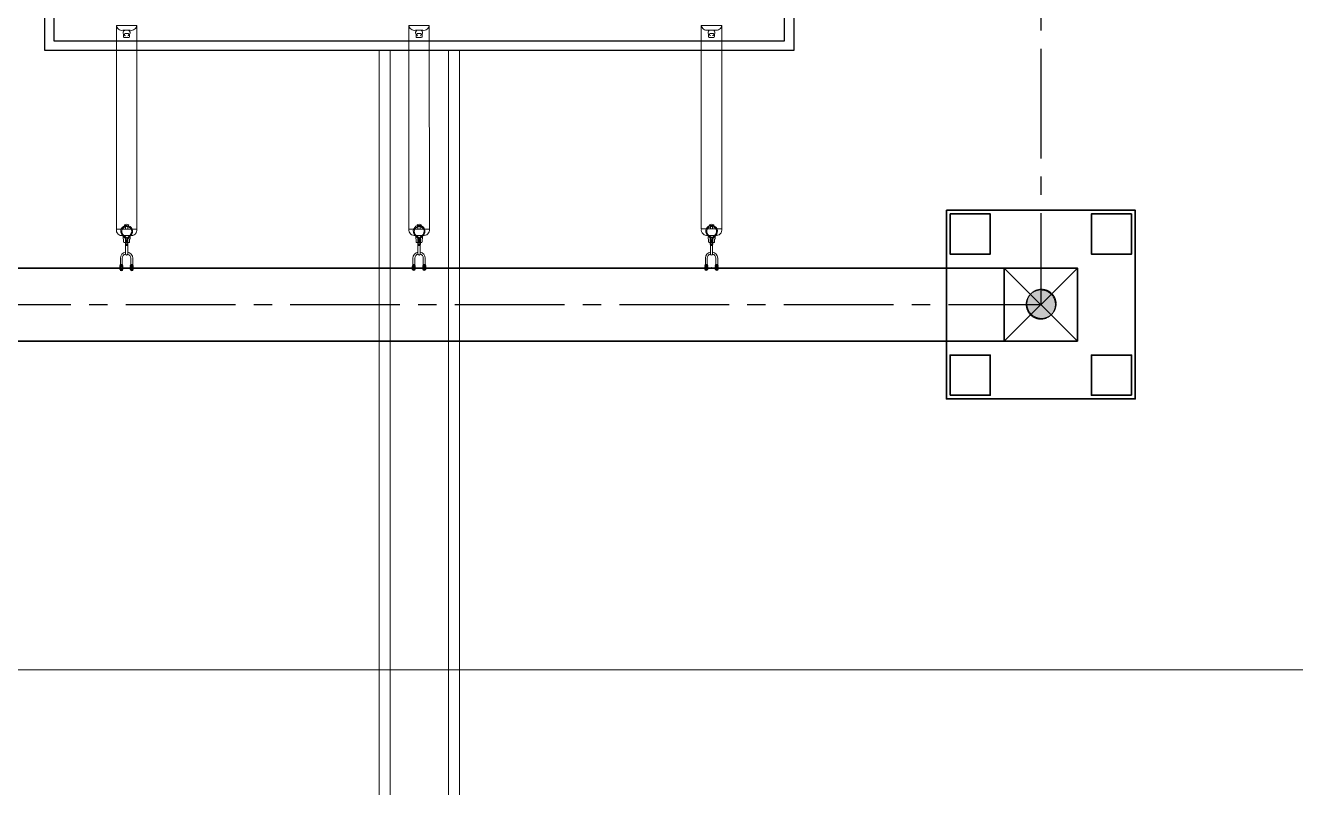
# Model space of a CAD drawing. Header units: millimetres. Extents: x 37084 to 180780, y -153145 to -16322.
# Drawn here: x 67797 to 85168, y -129356 to -118924 of the extents above; entities that cross this region are included whole.
import ezdxf

# ---------------------------------------------------------------- set-up
doc = ezdxf.new("R2010")
doc.units = ezdxf.units.MM
doc.header["$MEASUREMENT"] = 0
doc.linetypes.add('CENTER2', pattern=[1.125, 0.75, -0.125, 0.125, -0.125])
for name, color, linetype, lineweight in [('00', 5, 'Continuous', 9), ('1_DayCS', 30, 'CENTER2', 25), ('1_KimCS', 30, 'CENTER2', 25), ('1_Phu_kien', 5, 'Continuous', 9), ('Giai doan nay', 1, 'Continuous', 30), ('POST', 5, 'Continuous', 35)]:
    doc.layers.add(name, color=color, linetype=linetype, lineweight=lineweight)
doc.layers.add('Muong cap GD nay', color=3, linetype='Continuous')

# ---------------------------------------------------------------- blocks, each defined once
blk = doc.blocks.new('X220 NC')
at = {"color": 0, "linetype": 'ByBlock', "lineweight": -2, "ltscale": 4500}
for p, q in [((3752640, -136418), (3751640, -137418)), ((3751640, -136418), (3752640, -137418)), ((3751640, -153418), (3751640, -137418)), ((3752640, -153418), (3752640, -137418))]:
    blk.add_line(p, q, dxfattribs=at)
for points in [[(3753431, -138209), (3750849, -138209), (3750849, -135627), (3753431, -135627)], [(3750899, -135677), (3751449, -135677), (3751449, -136227), (3750899, -136227)], [(3753381, -135677), (3752831, -135677), (3752831, -136227), (3753381, -136227)], [(3751640, -137418), (3752640, -137418), (3752640, -136418), (3751640, -136418)], [(3752640, -137418), (3751640, -137418), (3751640, -136418), (3752640, -136418)], [(3750899, -138159), (3751449, -138159), (3751449, -137609), (3750899, -137609)], [(3753381, -138159), (3752831, -138159), (3752831, -137609), (3753381, -137609)]]:
    blk.add_lwpolyline(points, close=True, dxfattribs=at)
blk = doc.blocks.new('DAY')
at = {"lineweight": 20}
h = blk.add_hatch(color=0, dxfattribs=at)
edge = h.paths.add_edge_path()
edge.add_arc((0, 0), 200, 0, 360)
at = {"color": 0, "lineweight": 20}
blk.add_circle((0, 0), 200, dxfattribs=at)
blk = doc.blocks.new('Chuoi su 220kV 1 day')
at = {"color": 0, "linetype": 'ByBlock', "lineweight": -2, "ltscale": 4500}
for p, q in [((495579, -72257), (498365, -72256)), ((495579, -72537), (495579, -72257)), ((495579, -72537), (495579, -72257)), ((495579, -72537), (495579, -72257)), ((495579, -72528), (495579, -72266)), ((495579, -72528), (495579, -72266)), ((495590, -72257), (495621, -72257)), ((495627, -72257), (495634, -72257)), ((498365, -72537), (498365, -72256)), ((498365, -72537), (498365, -72256)), ((495645, -72346), (495645, -72447)), ((495645, -72367), (495645, -72427)), ((495685, -72350), (495670, -72350)), ((495685, -72350), (495700, -72356)), ((495685, -72444), (495700, -72438)), ((495689, -72376), (495689, -72417)), ((495689, -72377), (495689, -72417)), ((495699, -72367), (495709, -72367)), ((495699, -72427), (495709, -72427)), ((495700, -72356), (495732, -72356)), ((495700, -72438), (495732, -72438)), ((495742, -72366), (495742, -72428)), ((498365, -72382), (498323, -72382)), ((498365, -72382), (498323, -72382)), ((498365, -72412), (498323, -72412)), ((498365, -72412), (498323, -72412)), ((498439, -72341), (498491, -72395)), ((498439, -72341), (498491, -72395)), ((498439, -72448), (498483, -72399)), ((498439, -72448), (498483, -72399)), ((498450, -72453), (498492, -72410)), ((498450, -72453), (498492, -72410)), ((498452, -72340), (498506, -72390)), ((498452, -72340), (498506, -72390)), ((498453, -72346), (498453, -72447)), ((498453, -72346), (498453, -72447)), ((498493, -72349), (498478, -72349)), ((498493, -72349), (498478, -72349)), ((498490, -72379), (498577, -72379)), ((498490, -72379), (498577, -72379)), ((498490, -72414), (498577, -72414)), ((498490, -72414), (498577, -72414)), ((498493, -72349), (498508, -72355)), ((498493, -72349), (498508, -72355)), ((498493, -72443), (498508, -72437)), ((498493, -72443), (498508, -72437)), ((498508, -72355), (498541, -72355)), ((498508, -72355), (498541, -72355)), ((498508, -72437), (498541, -72437)), ((498508, -72437), (498541, -72437)), ((498531, -72390), (498560, -72390)), ((498531, -72390), (498560, -72390)), ((498531, -72403), (498560, -72403)), ((498531, -72403), (498560, -72403)), ((498551, -72365), (498551, -72428)), ((498551, -72365), (498551, -72428)), ((498705, -72382), (498551, -72382)), ((498705, -72382), (498551, -72382)), ((498705, -72412), (498551, -72412)), ((498705, -72412), (498551, -72412)), ((498560, -72382), (498560, -72412)), ((498560, -72382), (498560, -72412)), ((498577, -72379), (498577, -72414)), ((498577, -72379), (498577, -72414)), ((498584, -72412), (498584, -72382)), ((498584, -72412), (498584, -72382)), ((498852, -72313), (498764, -72313)), ((498852, -72313), (498764, -72313)), ((498852, -72339), (498764, -72339)), ((498852, -72339), (498764, -72339)), ((498852, -72311), (498852, -72341)), ((498859, -72311), (498852, -72311)), ((498852, -72311), (498852, -72341)), ((498859, -72311), (498852, -72311)), ((498859, -72341), (498852, -72341)), ((498859, -72341), (498852, -72341)), ((498859, -72311), (498859, -72341)), ((498859, -72311), (498859, -72341)), ((498860, -72315), (498859, -72315)), ((498860, -72315), (498859, -72315)), ((498860, -72337), (498859, -72337)), ((498860, -72337), (498859, -72337)), ((498860, -72307), (498860, -72345)), ((498860, -72307), (498860, -72345)), ((498863, -72345), (498863, -72307)), ((498863, -72345), (498863, -72307)), ((498873, -72315), (498863, -72315)), ((498873, -72315), (498863, -72315)), ((498873, -72337), (498863, -72337)), ((498873, -72337), (498863, -72337)), ((498873, -72307), (498873, -72345)), ((498873, -72307), (498873, -72345)), ((498875, -72345), (498875, -72307)), ((498875, -72345), (498875, -72307)), ((498877, -72315), (498875, -72315)), ((498877, -72315), (498875, -72315)), ((498877, -72337), (498875, -72337)), ((498877, -72337), (498875, -72337)), ((498877, -72309), (498877, -72343)), ((498877, -72309), (498877, -72343)), ((498896, -72306), (498879, -72306)), ((498896, -72306), (498879, -72306)), ((498879, -72312), (498879, -72312)), ((498879, -72312), (498896, -72312)), ((498879, -72312), (498879, -72312)), ((498879, -72312), (498896, -72312)), ((498879, -72326), (498896, -72326)), ((498879, -72326), (498896, -72326)), ((498879, -72339), (498879, -72339)), ((498879, -72339), (498896, -72339)), ((498879, -72339), (498879, -72339)), ((498879, -72339), (498896, -72339)), ((498879, -72346), (498896, -72346)), ((498879, -72346), (498896, -72346)), ((498894, -72346), (498881, -72346)), ((498894, -72346), (498881, -72346)), ((498900, -72326), (498896, -72326)), ((498900, -72326), (498896, -72326)), ((498917, -72306), (498900, -72306)), ((498917, -72306), (498900, -72306)), ((498917, -72312), (498900, -72312)), ((498917, -72312), (498900, -72312)), ((498917, -72326), (498900, -72326)), ((498917, -72326), (498900, -72326)), ((498917, -72339), (498900, -72339)), ((498917, -72339), (498900, -72339)), ((498900, -72346), (498917, -72346)), ((498900, -72346), (498917, -72346)), ((498917, -72312), (498929, -72312)), ((498917, -72312), (498929, -72312)), ((498917, -72339), (498929, -72339)), ((498917, -72339), (498929, -72339)), ((498919, -72343), (498919, -72309)), ((498919, -72343), (498919, -72309)), ((498919, -72339), (498919, -72339)), ((498919, -72339), (498919, -72339)), ((498922, -72316), (498922, -72335)), ((498922, -72316), (498922, -72335)), ((498924, -72316), (498924, -72335)), ((498924, -72316), (498924, -72335)), ((498926, -72316), (498926, -72335)), ((498926, -72316), (498926, -72335)), ((495579, -72537), (498365, -72537)), ((495685, -72444), (495670, -72444)), ((498493, -72443), (498478, -72443)), ((498493, -72443), (498478, -72443)), ((498852, -72456), (498764, -72456)), ((498852, -72456), (498764, -72456)), ((498852, -72481), (498764, -72481)), ((498852, -72481), (498764, -72481)), ((498852, -72453), (498852, -72484)), ((498859, -72453), (498852, -72453)), ((498852, -72453), (498852, -72484)), ((498859, -72453), (498852, -72453)), ((498859, -72484), (498852, -72484)), ((498859, -72484), (498852, -72484)), ((498859, -72453), (498859, -72484)), ((498859, -72453), (498859, -72484)), ((498860, -72458), (498859, -72458)), ((498860, -72458), (498859, -72458)), ((498860, -72479), (498859, -72479)), ((498860, -72479), (498859, -72479)), ((498860, -72450), (498860, -72488)), ((498860, -72450), (498860, -72488)), ((498863, -72488), (498863, -72449)), ((498863, -72488), (498863, -72449)), ((498873, -72458), (498863, -72458)), ((498873, -72458), (498863, -72458)), ((498873, -72479), (498863, -72479)), ((498873, -72479), (498863, -72479)), ((498873, -72450), (498873, -72488)), ((498873, -72450), (498873, -72488)), ((498875, -72488), (498875, -72449)), ((498875, -72488), (498875, -72449)), ((498877, -72458), (498875, -72458)), ((498877, -72458), (498875, -72458)), ((498877, -72479), (498875, -72479)), ((498877, -72479), (498875, -72479)), ((498877, -72452), (498877, -72486)), ((498877, -72452), (498877, -72486)), ((498896, -72448), (498879, -72448)), ((498896, -72448), (498879, -72448)), ((498879, -72455), (498879, -72455)), ((498879, -72455), (498896, -72455)), ((498879, -72455), (498879, -72455)), ((498879, -72455), (498896, -72455)), ((498879, -72469), (498896, -72469)), ((498879, -72469), (498896, -72469)), ((498879, -72482), (498879, -72482)), ((498879, -72482), (498896, -72482)), ((498879, -72482), (498879, -72482)), ((498879, -72482), (498896, -72482)), ((498879, -72489), (498896, -72489)), ((498879, -72489), (498896, -72489)), ((498917, -72448), (498900, -72448)), ((498917, -72448), (498900, -72448)), ((498917, -72455), (498900, -72455)), ((498917, -72455), (498900, -72455)), ((498917, -72469), (498900, -72469)), ((498917, -72469), (498900, -72469)), ((498917, -72482), (498900, -72482)), ((498917, -72482), (498900, -72482)), ((498900, -72489), (498917, -72489)), ((498900, -72489), (498917, -72489)), ((498917, -72455), (498929, -72455)), ((498917, -72455), (498929, -72455)), ((498917, -72482), (498929, -72482)), ((498917, -72482), (498929, -72482)), ((498919, -72486), (498919, -72452)), ((498919, -72486), (498919, -72452)), ((498920, -72482), (498919, -72482)), ((498920, -72482), (498919, -72482)), ((498922, -72459), (498922, -72478)), ((498922, -72459), (498922, -72478)), ((498924, -72459), (498924, -72478)), ((498924, -72459), (498924, -72478)), ((498926, -72459), (498926, -72478)), ((498926, -72459), (498926, -72478)), ((495580, -76257), (498366, -76256)), ((495580, -76537), (495580, -76257)), ((495580, -76537), (495580, -76257)), ((495580, -76537), (495580, -76257)), ((495591, -76257), (495622, -76257)), ((495628, -76257), (495635, -76257)), ((498366, -76537), (498366, -76256)), ((498366, -76537), (498366, -76256)), ((495580, -76528), (495580, -76266)), ((495580, -76528), (495580, -76266)), ((495646, -76346), (495646, -76447)), ((495646, -76367), (495646, -76427)), ((495685, -76350), (495670, -76350)), ((495685, -76350), (495701, -76356)), ((495690, -76376), (495690, -76417)), ((495690, -76377), (495690, -76417)), ((495700, -76367), (495709, -76367)), ((495700, -76427), (495709, -76427)), ((495701, -76356), (495733, -76356)), ((495743, -76366), (495743, -76428)), ((498366, -76382), (498324, -76382)), ((498366, -76382), (498324, -76382)), ((498366, -76412), (498324, -76412)), ((498366, -76412), (498324, -76412)), ((498440, -76341), (498492, -76395)), ((498440, -76341), (498492, -76395)), ((498440, -76448), (498484, -76399)), ((498440, -76448), (498484, -76399)), ((498451, -76453), (498493, -76410)), ((498451, -76453), (498493, -76410)), ((498453, -76340), (498506, -76390)), ((498453, -76340), (498506, -76390)), ((498454, -76346), (498454, -76447)), ((498454, -76346), (498454, -76447)), ((498494, -76349), (498479, -76349)), ((498494, -76349), (498479, -76349)), ((498491, -76379), (498578, -76379)), ((498491, -76379), (498578, -76379)), ((498491, -76414), (498578, -76414)), ((498491, -76414), (498578, -76414)), ((498494, -76349), (498509, -76355)), ((498494, -76349), (498509, -76355)), ((498509, -76355), (498541, -76355)), ((498509, -76355), (498541, -76355)), ((498532, -76390), (498561, -76390)), ((498532, -76390), (498561, -76390)), ((498532, -76403), (498561, -76403)), ((498532, -76403), (498561, -76403)), ((498551, -76365), (498551, -76428)), ((498551, -76365), (498551, -76428)), ((498706, -76382), (498551, -76382)), ((498706, -76382), (498551, -76382)), ((498706, -76412), (498551, -76412)), ((498706, -76412), (498551, -76412)), ((498561, -76382), (498561, -76412)), ((498561, -76382), (498561, -76412)), ((498578, -76379), (498578, -76414)), ((498578, -76379), (498578, -76414)), ((498585, -76412), (498585, -76382)), ((498585, -76412), (498585, -76382)), ((498853, -76313), (498764, -76313)), ((498853, -76313), (498764, -76313)), ((498853, -76339), (498764, -76339)), ((498853, -76339), (498764, -76339)), ((498853, -76311), (498853, -76341)), ((498860, -76311), (498853, -76311)), ((498853, -76311), (498853, -76341)), ((498860, -76311), (498853, -76311)), ((498860, -76341), (498853, -76341)), ((498860, -76341), (498853, -76341)), ((498860, -76311), (498860, -76341)), ((498860, -76311), (498860, -76341)), ((498861, -76315), (498860, -76315)), ((498861, -76315), (498860, -76315)), ((498861, -76337), (498860, -76337)), ((498861, -76337), (498860, -76337)), ((498861, -76307), (498861, -76345)), ((498861, -76307), (498861, -76345)), ((498864, -76345), (498864, -76307)), ((498864, -76345), (498864, -76307)), ((498873, -76315), (498864, -76315)), ((498873, -76315), (498864, -76315)), ((498873, -76337), (498864, -76337)), ((498873, -76337), (498864, -76337)), ((498873, -76307), (498873, -76345)), ((498873, -76307), (498873, -76345)), ((498876, -76345), (498876, -76307)), ((498876, -76345), (498876, -76307)), ((498878, -76315), (498876, -76315)), ((498878, -76315), (498876, -76315)), ((498878, -76337), (498876, -76337)), ((498878, -76337), (498876, -76337)), ((498878, -76309), (498878, -76343)), ((498878, -76309), (498878, -76343)), ((498897, -76306), (498880, -76306)), ((498897, -76306), (498880, -76306)), ((498880, -76312), (498880, -76312)), ((498880, -76312), (498897, -76312)), ((498880, -76312), (498880, -76312)), ((498880, -76312), (498897, -76312)), ((498880, -76326), (498897, -76326)), ((498880, -76326), (498897, -76326)), ((498880, -76339), (498880, -76339)), ((498880, -76339), (498897, -76339)), ((498880, -76339), (498880, -76339)), ((498880, -76339), (498897, -76339)), ((498880, -76346), (498897, -76346)), ((498880, -76346), (498897, -76346)), ((498895, -76346), (498881, -76346)), ((498895, -76346), (498881, -76346)), ((498901, -76326), (498897, -76326)), ((498901, -76326), (498897, -76326)), ((498918, -76306), (498901, -76306)), ((498918, -76306), (498901, -76306)), ((498918, -76312), (498901, -76312)), ((498918, -76312), (498901, -76312)), ((498918, -76326), (498901, -76326)), ((498918, -76326), (498901, -76326)), ((498918, -76339), (498901, -76339)), ((498918, -76339), (498901, -76339)), ((498901, -76346), (498918, -76346)), ((498901, -76346), (498918, -76346)), ((498918, -76312), (498930, -76312)), ((498918, -76312), (498930, -76312)), ((498918, -76339), (498930, -76339)), ((498918, -76339), (498930, -76339)), ((498920, -76343), (498920, -76309)), ((498920, -76343), (498920, -76309)), ((498920, -76339), (498920, -76339)), ((498920, -76339), (498920, -76339)), ((498922, -76316), (498922, -76335)), ((498922, -76316), (498922, -76335)), ((498925, -76316), (498925, -76335)), ((498925, -76316), (498925, -76335)), ((498927, -76316), (498927, -76335)), ((498927, -76316), (498927, -76335)), ((495580, -76537), (498366, -76537)), ((495685, -76444), (495670, -76444)), ((495685, -76444), (495701, -76438)), ((495701, -76438), (495733, -76438)), ((498494, -76443), (498479, -76443)), ((498494, -76443), (498479, -76443)), ((498494, -76443), (498509, -76437)), ((498494, -76443), (498509, -76437)), ((498509, -76437), (498541, -76437)), ((498509, -76437), (498541, -76437)), ((498853, -76456), (498765, -76456)), ((498853, -76456), (498765, -76456)), ((498853, -76481), (498765, -76481)), ((498853, -76481), (498765, -76481)), ((498853, -76453), (498853, -76484)), ((498860, -76453), (498853, -76453)), ((498853, -76453), (498853, -76484)), ((498860, -76453), (498853, -76453)), ((498860, -76484), (498853, -76484)), ((498860, -76484), (498853, -76484)), ((498860, -76453), (498860, -76484)), ((498860, -76453), (498860, -76484)), ((498861, -76458), (498860, -76458)), ((498861, -76458), (498860, -76458)), ((498861, -76479), (498860, -76479)), ((498861, -76479), (498860, -76479)), ((498861, -76450), (498861, -76488)), ((498861, -76450), (498861, -76488)), ((498864, -76488), (498864, -76449)), ((498864, -76488), (498864, -76449)), ((498873, -76458), (498864, -76458)), ((498873, -76458), (498864, -76458)), ((498873, -76479), (498864, -76479)), ((498873, -76479), (498864, -76479)), ((498873, -76450), (498873, -76488)), ((498873, -76450), (498873, -76488)), ((498876, -76488), (498876, -76449)), ((498876, -76488), (498876, -76449)), ((498878, -76458), (498876, -76458)), ((498878, -76458), (498876, -76458)), ((498878, -76479), (498876, -76479)), ((498878, -76479), (498876, -76479)), ((498878, -76452), (498878, -76486)), ((498878, -76452), (498878, -76486)), ((498897, -76448), (498880, -76448)), ((498897, -76448), (498880, -76448)), ((498880, -76455), (498880, -76455)), ((498880, -76455), (498897, -76455)), ((498880, -76455), (498880, -76455)), ((498880, -76455), (498897, -76455)), ((498880, -76469), (498897, -76469)), ((498880, -76469), (498897, -76469)), ((498880, -76482), (498880, -76482)), ((498880, -76482), (498897, -76482)), ((498880, -76482), (498880, -76482)), ((498880, -76482), (498897, -76482)), ((498880, -76489), (498897, -76489)), ((498880, -76489), (498897, -76489)), ((498918, -76448), (498901, -76448)), ((498918, -76448), (498901, -76448)), ((498918, -76455), (498901, -76455)), ((498918, -76455), (498901, -76455)), ((498918, -76469), (498901, -76469)), ((498918, -76469), (498901, -76469)), ((498918, -76482), (498901, -76482)), ((498918, -76482), (498901, -76482)), ((498901, -76489), (498918, -76489)), ((498901, -76489), (498918, -76489)), ((498918, -76455), (498930, -76455)), ((498918, -76455), (498930, -76455)), ((498918, -76482), (498930, -76482)), ((498918, -76482), (498930, -76482)), ((498920, -76486), (498920, -76452)), ((498920, -76486), (498920, -76452)), ((498920, -76482), (498920, -76482)), ((498920, -76482), (498920, -76482)), ((498923, -76459), (498923, -76478)), ((498923, -76459), (498923, -76478)), ((498925, -76459), (498925, -76478)), ((498925, -76459), (498925, -76478)), ((498927, -76459), (498927, -76478)), ((498927, -76459), (498927, -76478)), ((495581, -80257), (498367, -80256)), ((495581, -80537), (495581, -80257)), ((495581, -80537), (495581, -80257)), ((495581, -80537), (495581, -80257)), ((495591, -80257), (495623, -80257)), ((495629, -80257), (495635, -80257)), ((498367, -80537), (498367, -80256)), ((495581, -80528), (495581, -80266)), ((495581, -80528), (495581, -80266)), ((495646, -80346), (495646, -80447)), ((495646, -80367), (495646, -80427)), ((495686, -80350), (495671, -80350)), ((495686, -80350), (495701, -80356)), ((495691, -80376), (495691, -80417)), ((495691, -80377), (495691, -80417)), ((495701, -80356), (495734, -80356)), ((495701, -80367), (495710, -80367)), ((495701, -80427), (495710, -80427)), ((495744, -80366), (495744, -80428)), ((498367, -80382), (498325, -80382)), ((498367, -80412), (498325, -80412)), ((498440, -80341), (498493, -80395)), ((498440, -80448), (498485, -80399)), ((498452, -80453), (498493, -80410)), ((498454, -80340), (498507, -80390)), ((498455, -80346), (498455, -80447)), ((498494, -80349), (498479, -80349)), ((498492, -80379), (498578, -80379)), ((498492, -80414), (498578, -80414)), ((498494, -80349), (498510, -80355)), ((498510, -80355), (498542, -80355)), ((498532, -80390), (498561, -80390)), ((498532, -80403), (498561, -80403)), ((498552, -80365), (498552, -80428)), ((498706, -80382), (498552, -80382)), ((498706, -80412), (498552, -80412)), ((498561, -80382), (498561, -80412)), ((498578, -80379), (498578, -80414)), ((498586, -80412), (498586, -80382)), ((498853, -80313), (498765, -80313)), ((498853, -80339), (498765, -80339)), ((498853, -80311), (498853, -80341)), ((498860, -80311), (498853, -80311)), ((498860, -80341), (498853, -80341)), ((498860, -80311), (498860, -80341)), ((498862, -80315), (498860, -80315)), ((498862, -80337), (498860, -80337)), ((498862, -80307), (498862, -80345)), ((498865, -80345), (498865, -80307)), ((498874, -80315), (498865, -80315)), ((498874, -80337), (498865, -80337)), ((498874, -80307), (498874, -80345)), ((498877, -80345), (498877, -80307)), ((498878, -80315), (498877, -80315)), ((498878, -80337), (498877, -80337)), ((498878, -80309), (498878, -80343)), ((498898, -80306), (498880, -80306)), ((498880, -80312), (498880, -80312)), ((498880, -80312), (498897, -80312)), ((498880, -80339), (498880, -80339)), ((498880, -80339), (498898, -80339)), ((498880, -80346), (498898, -80346)), ((498881, -80326), (498898, -80326)), ((498895, -80346), (498882, -80346)), ((498901, -80326), (498898, -80326)), ((498919, -80306), (498901, -80306)), ((498919, -80312), (498901, -80312)), ((498918, -80326), (498901, -80326)), ((498901, -80346), (498919, -80346)), ((498919, -80339), (498902, -80339)), ((498919, -80312), (498931, -80312)), ((498919, -80339), (498931, -80339)), ((498921, -80343), (498921, -80309)), ((498921, -80339), (498921, -80339)), ((498923, -80316), (498923, -80335)), ((498925, -80316), (498925, -80335)), ((498928, -80316), (498928, -80335)), ((495581, -80537), (498367, -80537)), ((495686, -80444), (495671, -80444)), ((495686, -80444), (495701, -80438)), ((495701, -80438), (495734, -80438)), ((498494, -80443), (498479, -80443)), ((498494, -80443), (498510, -80437)), ((498510, -80437), (498542, -80437)), ((498853, -80456), (498765, -80456)), ((498853, -80481), (498765, -80481)), ((498853, -80453), (498853, -80484)), ((498860, -80453), (498853, -80453)), ((498860, -80484), (498853, -80484)), ((498860, -80453), (498860, -80484)), ((498862, -80458), (498860, -80458)), ((498862, -80479), (498860, -80479)), ((498862, -80450), (498862, -80488)), ((498865, -80488), (498865, -80449)), ((498874, -80458), (498865, -80458)), ((498874, -80479), (498865, -80479)), ((498874, -80450), (498874, -80488)), ((498877, -80488), (498877, -80449)), ((498878, -80458), (498877, -80458)), ((498878, -80479), (498877, -80479)), ((498878, -80452), (498878, -80486)), ((498898, -80448), (498880, -80448)), ((498880, -80455), (498880, -80455)), ((498880, -80455), (498897, -80455)), ((498880, -80482), (498880, -80482)), ((498880, -80482), (498898, -80482)), ((498880, -80489), (498898, -80489)), ((498881, -80469), (498898, -80469)), ((498919, -80448), (498901, -80448)), ((498919, -80455), (498901, -80455)), ((498918, -80469), (498901, -80469)), ((498901, -80489), (498919, -80489)), ((498919, -80482), (498902, -80482)), ((498919, -80455), (498931, -80455)), ((498919, -80482), (498931, -80482)), ((498921, -80486), (498921, -80452)), ((498921, -80482), (498921, -80482)), ((498923, -80459), (498923, -80478)), ((498925, -80459), (498925, -80478)), ((498928, -80459), (498928, -80478))]:
    blk.add_line(p, q, dxfattribs=at)
for centre in [(498898, -72397), (498898, -72397), (498899, -76397), (498899, -76397), (498899, -80397)]:
    blk.add_circle(centre, 4.08, dxfattribs=at)
for centre, radius, start, end in [((495568, -72334), 78, 350.8408, 81.5948), ((498376, -72333), 77.9, 350.7992, 98.1449), ((498376, -72333), 77.9, 350.7992, 98.1449), ((495679, -72391), 41.9, 103.537, 145.322), ((495682, -72400), 45.9, 216.6506, 254.598), ((495699, -72376), 9.89, 90.0269, 180.0269), ((495699, -72417), 9.89, 180.0269, 270.0269), ((495700, -72383), 18.8, 4.3075, 63.9442), ((495700, -72410), 18.8, 296.1452, 353.7164), ((495732, -72366), 9.89, 0.0269, 90.0269), ((495732, -72428), 9.89, 270.0269, 0.0269), ((498395, -72396), 80, 43.8776, 313.9667), ((498395, -72396), 80, 43.8776, 313.9667), ((498397, -72395), 68, 51.9426, 308.0767), ((498397, -72395), 68, 51.9426, 308.0767), ((498488, -72390), 41.9, 103.5198, 145.3048), ((498488, -72390), 41.9, 103.5198, 145.3048), ((498490, -72399), 45.9, 216.6334, 254.5808), ((498490, -72399), 45.9, 216.6334, 254.5808), ((498521, -72470), 80.8, 82.9605, 117.8414), ((498521, -72470), 80.8, 82.9605, 117.8414), ((498523, -72468), 66.1, 83.3246, 118.4573), ((498523, -72468), 66.1, 83.3246, 118.4573), ((498541, -72365), 9.89, 0.0097, 90.0097), ((498541, -72365), 9.89, 0.0097, 90.0097), ((498541, -72428), 9.89, 270.0097, 0.0097), ((498541, -72428), 9.89, 270.0097, 0.0097), ((498573, -72397), 18.9, 306.7454, 53.2699), ((498573, -72397), 18.9, 306.7454, 53.2699), ((498763, -72396), 83.1, 89.7391, 171.639), ((498763, -72396), 83.1, 89.7391, 171.639), ((498763, -72398), 83.1, 187.6487, 270.2802), ((498763, -72398), 83.1, 187.6487, 270.2802), ((498706, -72397), 15.2, 266.6816, 93.8687), ((498706, -72397), 15.2, 266.6816, 93.8687), ((498763, -72399), 56.8, 190.5461, 270.6141), ((498763, -72399), 56.8, 190.5461, 270.6141), ((498763, -72396), 56.9, 89.4115, 168.3858), ((498763, -72396), 56.9, 89.4115, 168.3858), ((498862, -72307), 1.54, 17.8251, 167.1896), ((498862, -72307), 1.54, 17.8251, 167.1896), ((498862, -72345), 1.5, 192.0111, 353.0036), ((498862, -72345), 1.5, 192.0111, 353.0036), ((498874, -72307), 1.54, 17.8251, 167.1896), ((498874, -72307), 1.54, 17.8251, 167.1896), ((498874, -72345), 1.5, 192.0111, 353.0036), ((498874, -72345), 1.5, 192.0111, 353.0036), ((498881, -72309), 3.76, 121.1263, 240.6714), ((498881, -72309), 3.76, 121.1263, 240.6714), ((498889, -72319), 12.4, 147.6617, 214.8887), ((498889, -72319), 12.4, 147.6617, 214.8887), ((498889, -72333), 12.4, 145.1306, 212.3576), ((498889, -72333), 12.4, 145.1306, 212.3576), ((498881, -72343), 3.76, 119.348, 238.893), ((498881, -72343), 3.76, 119.348, 238.893), ((498893, -72309), 4.57, 314.6593, 45.36), ((498893, -72309), 4.57, 314.6593, 45.36), ((498880, -72319), 18, 337.5943, 22.425), ((498880, -72319), 18, 337.5943, 22.425), ((498880, -72333), 18, 337.5943, 22.425), ((498880, -72333), 18, 337.5943, 22.425), ((498893, -72343), 4.57, 314.6593, 45.36), ((498893, -72343), 4.57, 314.6593, 45.36), ((498903, -72309), 4.57, 134.6593, 225.36), ((498903, -72309), 4.57, 134.6593, 225.36), ((498917, -72319), 18, 157.5943, 202.425), ((498917, -72319), 18, 157.5943, 202.425), ((498917, -72333), 18, 157.5943, 202.425), ((498917, -72333), 18, 157.5943, 202.425), ((498903, -72343), 4.57, 134.6593, 225.36), ((498903, -72343), 4.57, 134.6593, 225.36), ((498915, -72309), 3.76, 299.348, 58.893), ((498915, -72309), 3.76, 299.348, 58.893), ((498907, -72319), 12.4, 325.1306, 32.3576), ((498907, -72319), 12.4, 325.1306, 32.3576), ((498907, -72333), 12.4, 327.6617, 34.8887), ((498907, -72333), 12.4, 327.6617, 34.8887), ((498915, -72343), 3.76, 301.1263, 60.6714), ((498915, -72343), 3.76, 301.1263, 60.6714), ((498914, -72326), 20.3, 317.9162, 42.9776), ((498914, -72326), 20.3, 317.9162, 42.9776), ((495568, -72460), 78, 278.459, 9.2131), ((498376, -72459), 77.9, 261.8745, 9.2201), ((498376, -72459), 77.9, 261.8745, 9.2201), ((498862, -72450), 1.54, 17.8251, 167.1896), ((498862, -72450), 1.54, 17.8251, 167.1896), ((498862, -72487), 1.5, 192.0111, 353.0036), ((498862, -72487), 1.5, 192.0111, 353.0036), ((498874, -72450), 1.54, 17.8251, 167.1896), ((498874, -72450), 1.54, 17.8251, 167.1896), ((498874, -72487), 1.5, 192.0111, 353.0036), ((498874, -72487), 1.5, 192.0111, 353.0036), ((498881, -72452), 3.76, 121.1263, 240.6714), ((498881, -72452), 3.76, 121.1263, 240.6714), ((498889, -72462), 12.4, 147.6617, 214.8887), ((498889, -72462), 12.4, 147.6617, 214.8887), ((498889, -72476), 12.4, 145.1306, 212.3576), ((498889, -72476), 12.4, 145.1306, 212.3576), ((498881, -72486), 3.76, 119.348, 238.893), ((498881, -72486), 3.76, 119.348, 238.893), ((498893, -72452), 4.57, 314.6593, 45.36), ((498893, -72452), 4.57, 314.6593, 45.36), ((498880, -72462), 18, 337.5943, 22.425), ((498880, -72462), 18, 337.5943, 22.425), ((498880, -72475), 18, 337.5943, 22.425), ((498880, -72475), 18, 337.5943, 22.425), ((498893, -72486), 4.57, 314.6593, 45.36), ((498893, -72486), 4.57, 314.6593, 45.36), ((498903, -72452), 4.57, 134.6593, 225.36), ((498903, -72452), 4.57, 134.6593, 225.36), ((498917, -72462), 18, 157.5943, 202.425), ((498917, -72462), 18, 157.5943, 202.425), ((498917, -72475), 18, 157.5943, 202.425), ((498917, -72475), 18, 157.5943, 202.425), ((498903, -72486), 4.57, 134.6593, 225.36), ((498903, -72486), 4.57, 134.6593, 225.36), ((498915, -72452), 3.76, 299.348, 58.893), ((498915, -72452), 3.76, 299.348, 58.893), ((498907, -72462), 12.4, 325.1306, 32.3576), ((498907, -72462), 12.4, 325.1306, 32.3576), ((498907, -72476), 12.4, 327.6617, 34.8887), ((498907, -72476), 12.4, 327.6617, 34.8887), ((498915, -72486), 3.76, 301.1263, 60.6714), ((498915, -72486), 3.76, 301.1263, 60.6714), ((498914, -72469), 20.3, 317.9162, 42.9776), ((498914, -72469), 20.3, 317.9162, 42.9776), ((495569, -76334), 78, 350.8408, 81.5948), ((498377, -76333), 77.9, 350.7992, 98.1449), ((498377, -76333), 77.9, 350.7992, 98.1449), ((495680, -76391), 41.9, 103.537, 145.322), ((495682, -76400), 45.9, 216.6506, 254.598), ((495700, -76376), 9.89, 90.0269, 180.0269), ((495700, -76417), 9.89, 180.0269, 270.0269), ((495701, -76383), 18.8, 4.3075, 63.9442), ((495701, -76410), 18.8, 296.1452, 353.7164), ((495733, -76366), 9.89, 0.0269, 90.0269), ((495733, -76428), 9.89, 270.0269, 0.0269), ((498395, -76396), 80, 43.8776, 313.9667), ((498395, -76396), 80, 43.8776, 313.9667), ((498398, -76395), 68, 51.9426, 308.0767), ((498398, -76395), 68, 51.9426, 308.0767), ((498488, -76390), 41.9, 103.5198, 145.3048), ((498488, -76390), 41.9, 103.5198, 145.3048), ((498491, -76399), 45.9, 216.6334, 254.5808), ((498491, -76399), 45.9, 216.6334, 254.5808), ((498522, -76470), 80.8, 82.9605, 117.8414), ((498522, -76470), 80.8, 82.9605, 117.8414), ((498524, -76468), 66.1, 83.3246, 118.4573), ((498524, -76468), 66.1, 83.3246, 118.4573), ((498541, -76365), 9.89, 0.0097, 90.0097), ((498541, -76365), 9.89, 0.0097, 90.0097), ((498541, -76428), 9.89, 270.0097, 0.0097), ((498541, -76428), 9.89, 270.0097, 0.0097), ((498574, -76397), 18.9, 306.7454, 53.2699), ((498574, -76397), 18.9, 306.7454, 53.2699), ((498764, -76396), 83.1, 89.7391, 171.639), ((498764, -76396), 83.1, 89.7391, 171.639), ((498764, -76398), 83.1, 187.6487, 270.2802), ((498764, -76398), 83.1, 187.6487, 270.2802), ((498707, -76397), 15.2, 266.6816, 93.8687), ((498707, -76397), 15.2, 266.6816, 93.8687), ((498764, -76396), 56.9, 89.4115, 168.3858), ((498764, -76396), 56.9, 89.4115, 168.3858), ((498764, -76399), 56.8, 190.5461, 270.6141), ((498764, -76399), 56.8, 190.5461, 270.6141), ((498862, -76307), 1.54, 17.8251, 167.1896), ((498862, -76307), 1.54, 17.8251, 167.1896), ((498862, -76345), 1.5, 192.0111, 353.0036), ((498862, -76345), 1.5, 192.0111, 353.0036), ((498875, -76307), 1.54, 17.8251, 167.1896), ((498875, -76307), 1.54, 17.8251, 167.1896), ((498875, -76345), 1.5, 192.0111, 353.0036), ((498875, -76345), 1.5, 192.0111, 353.0036), ((498881, -76309), 3.76, 121.1263, 240.6714), ((498881, -76309), 3.76, 121.1263, 240.6714), ((498890, -76319), 12.4, 147.6617, 214.8887), ((498890, -76319), 12.4, 147.6617, 214.8887), ((498890, -76333), 12.4, 145.1306, 212.3576), ((498890, -76333), 12.4, 145.1306, 212.3576), ((498881, -76343), 3.76, 119.348, 238.893), ((498881, -76343), 3.76, 119.348, 238.893), ((498894, -76309), 4.57, 314.6593, 45.36), ((498894, -76309), 4.57, 314.6593, 45.36), ((498880, -76319), 18, 337.5943, 22.425), ((498880, -76319), 18, 337.5943, 22.425), ((498880, -76333), 18, 337.5943, 22.425), ((498880, -76333), 18, 337.5943, 22.425), ((498894, -76343), 4.57, 314.6593, 45.36), ((498894, -76343), 4.57, 314.6593, 45.36), ((498904, -76309), 4.57, 134.6593, 225.36), ((498904, -76309), 4.57, 134.6593, 225.36), ((498917, -76319), 18, 157.5943, 202.425), ((498917, -76319), 18, 157.5943, 202.425), ((498917, -76333), 18, 157.5943, 202.425), ((498917, -76333), 18, 157.5943, 202.425), ((498904, -76343), 4.57, 134.6593, 225.36), ((498904, -76343), 4.57, 134.6593, 225.36), ((498916, -76309), 3.76, 299.348, 58.893), ((498916, -76309), 3.76, 299.348, 58.893), ((498907, -76319), 12.4, 325.1306, 32.3576), ((498907, -76319), 12.4, 325.1306, 32.3576), ((498907, -76333), 12.4, 327.6617, 34.8887), ((498907, -76333), 12.4, 327.6617, 34.8887), ((498916, -76343), 3.76, 301.1263, 60.6714), ((498916, -76343), 3.76, 301.1263, 60.6714), ((498915, -76326), 20.3, 317.9162, 42.9776), ((498915, -76326), 20.3, 317.9162, 42.9776), ((495569, -76460), 78, 278.459, 9.2131), ((498377, -76459), 77.9, 261.8745, 9.2201), ((498377, -76459), 77.9, 261.8745, 9.2201), ((498862, -76450), 1.54, 17.8251, 167.1896), ((498862, -76450), 1.54, 17.8251, 167.1896), ((498862, -76487), 1.5, 192.0111, 353.0036), ((498862, -76487), 1.5, 192.0111, 353.0036), ((498875, -76450), 1.54, 17.8251, 167.1896), ((498875, -76450), 1.54, 17.8251, 167.1896), ((498875, -76487), 1.5, 192.0111, 353.0036), ((498875, -76487), 1.5, 192.0111, 353.0036), ((498882, -76452), 3.76, 121.1263, 240.6714), ((498882, -76452), 3.76, 121.1263, 240.6714), ((498890, -76462), 12.4, 147.6617, 214.8887), ((498890, -76462), 12.4, 147.6617, 214.8887), ((498890, -76476), 12.4, 145.1306, 212.3576), ((498890, -76476), 12.4, 145.1306, 212.3576), ((498882, -76486), 3.76, 119.348, 238.893), ((498882, -76486), 3.76, 119.348, 238.893), ((498894, -76452), 4.57, 314.6593, 45.36), ((498894, -76452), 4.57, 314.6593, 45.36), ((498880, -76462), 18, 337.5943, 22.425), ((498880, -76462), 18, 337.5943, 22.425), ((498880, -76475), 18, 337.5943, 22.425), ((498880, -76475), 18, 337.5943, 22.425), ((498894, -76486), 4.57, 314.6593, 45.36), ((498894, -76486), 4.57, 314.6593, 45.36), ((498904, -76452), 4.57, 134.6593, 225.36), ((498904, -76452), 4.57, 134.6593, 225.36), ((498917, -76462), 18, 157.5943, 202.425), ((498917, -76462), 18, 157.5943, 202.425), ((498917, -76475), 18, 157.5943, 202.425), ((498917, -76475), 18, 157.5943, 202.425), ((498904, -76486), 4.57, 134.6593, 225.36), ((498904, -76486), 4.57, 134.6593, 225.36), ((498916, -76452), 3.76, 299.348, 58.893), ((498916, -76452), 3.76, 299.348, 58.893), ((498907, -76462), 12.4, 325.1306, 32.3576), ((498907, -76462), 12.4, 325.1306, 32.3576), ((498907, -76476), 12.4, 327.6617, 34.8887), ((498907, -76476), 12.4, 327.6617, 34.8887), ((498916, -76486), 3.76, 301.1263, 60.6714), ((498916, -76486), 3.76, 301.1263, 60.6714), ((498915, -76469), 20.3, 317.9162, 42.9776), ((498915, -76469), 20.3, 317.9162, 42.9776), ((495569, -80334), 78, 350.8408, 81.5948), ((498378, -80333), 77.9, 350.7992, 98.1449), ((495681, -80391), 41.9, 103.537, 145.322), ((495683, -80400), 45.9, 216.6506, 254.598), ((495701, -80376), 9.89, 90.0269, 180.0269), ((495701, -80417), 9.89, 180.0269, 270.0269), ((495702, -80383), 18.8, 4.3075, 63.9442), ((495702, -80410), 18.8, 296.1452, 353.7164), ((495734, -80366), 9.89, 0.0269, 90.0269), ((495734, -80428), 9.89, 270.0269, 0.0269), ((498396, -80396), 80, 43.8776, 313.9667), ((498398, -80395), 68, 51.9426, 308.0767), ((498489, -80390), 41.9, 103.5198, 145.3048), ((498491, -80399), 45.9, 216.6334, 254.5808), ((498523, -80470), 80.8, 82.9605, 117.8414), ((498525, -80468), 66.1, 83.3246, 118.4573), ((498542, -80365), 9.89, 0.0097, 90.0097), ((498542, -80428), 9.89, 270.0097, 0.0097), ((498574, -80397), 18.9, 306.7454, 53.2699), ((498765, -80398), 83.1, 187.6487, 270.2802), ((498765, -80396), 83.1, 89.7391, 171.639), ((498707, -80397), 15.2, 266.6816, 93.8687), ((498765, -80396), 56.9, 89.4115, 168.3858), ((498765, -80399), 56.8, 190.5461, 270.6141), ((498863, -80307), 1.54, 17.8251, 167.1896), ((498863, -80345), 1.5, 192.0111, 353.0036), ((498875, -80307), 1.54, 17.8251, 167.1896), ((498875, -80345), 1.5, 192.0111, 353.0036), ((498882, -80309), 3.76, 121.1263, 240.6714), ((498891, -80319), 12.4, 147.6617, 214.8887), ((498891, -80333), 12.4, 145.1306, 212.3576), ((498882, -80343), 3.76, 119.348, 238.893), ((498894, -80309), 4.57, 314.6593, 45.36), ((498881, -80319), 18, 337.5943, 22.425), ((498881, -80333), 18, 337.5943, 22.425), ((498894, -80343), 4.57, 314.6593, 45.36), ((498905, -80309), 4.57, 134.6593, 225.36), ((498918, -80319), 18, 157.5943, 202.425), ((498918, -80333), 18, 157.5943, 202.425), ((498905, -80343), 4.57, 134.6593, 225.36), ((498908, -80319), 12.4, 325.1306, 32.3576), ((498908, -80333), 12.4, 327.6617, 34.8887), ((498917, -80309), 3.76, 299.348, 58.893), ((498917, -80343), 3.76, 301.1263, 60.6714), ((498916, -80326), 20.3, 317.9162, 42.9776), ((495569, -80460), 78, 278.459, 9.2131), ((498378, -80459), 77.9, 261.8745, 9.2201), ((498863, -80450), 1.54, 17.8251, 167.1896), ((498863, -80487), 1.5, 192.0111, 353.0036), ((498875, -80450), 1.54, 17.8251, 167.1896), ((498875, -80487), 1.5, 192.0111, 353.0036), ((498882, -80452), 3.76, 121.1263, 240.6714), ((498891, -80462), 12.4, 147.6617, 214.8887), ((498891, -80476), 12.4, 145.1306, 212.3576), ((498882, -80486), 3.76, 119.348, 238.893), ((498894, -80452), 4.57, 314.6593, 45.36), ((498881, -80462), 18, 337.5943, 22.425), ((498881, -80475), 18, 337.5943, 22.425), ((498894, -80486), 4.57, 314.6593, 45.36), ((498905, -80452), 4.57, 134.6593, 225.36), ((498918, -80462), 18, 157.5943, 202.425), ((498918, -80475), 18, 157.5943, 202.425), ((498905, -80486), 4.57, 134.6593, 225.36), ((498908, -80462), 12.4, 325.1306, 32.3576), ((498908, -80476), 12.4, 327.6617, 34.8887), ((498917, -80452), 3.76, 299.348, 58.893), ((498917, -80486), 3.76, 301.1263, 60.6714), ((498916, -80469), 20.3, 317.9162, 42.9776)]:
    blk.add_arc(centre, radius, start, end, dxfattribs=at)
at = {"color": 0, "linetype": 'ByBlock', "lineweight": -2, "ltscale": 4500, "extrusion": (0, 0, -1)}
for centre, start_param, end_param in [((498312, -72396), 2.126074, 7.324835), ((498312, -72396), 2.126074, 7.324835), ((498312, -72396), 1.271587, 1.869429), ((498312, -72396), 1.271587, 1.869429), ((498313, -76396), 2.126074, 7.324835), ((498313, -76396), 2.126074, 7.324835), ((498313, -76396), 1.271587, 1.869429), ((498313, -76396), 1.271587, 1.869429), ((498313, -80396), 2.126074, 7.324835), ((498313, -80396), 1.271587, 1.869429)]:
    blk.add_ellipse(centre, major_axis=(0, 29.4), ratio=0.454324, start_param=start_param, end_param=end_param, dxfattribs=at)
blk = doc.blocks.new('LT220')
at = {"layer": '1_Phu_kien', "color": 0, "linetype": 'ByBlock', "lineweight": -2, "rotation": 270}
blk.add_blockref('Chuoi su 220kV 1 day', (561329, 481958), dxfattribs=at)

msp = doc.modelspace()

# ---------------------------------------------------------------- linework, layer by layer
at = {"layer": '00'}
msp.add_line((147683.9, -127744.6, 0), (49683.9, -127744.6, 0), dxfattribs=at)
at = {"layer": '1_DayCS', "lineweight": 25, "ltscale": 2000}
for p in [(81685.7, -51744.3, 0), (64669.5, -122743.8, 0)]:
    msp.add_line(p, (81683.9, -122744.6, 0), dxfattribs=at)
at = {"layer": 'Giai doan nay', "elevation": 0}
for points in [[(68064.1, -119266.8), (68064.1, -112226.8), (78304.1, -112226.8), (78304.1, -119266.8)], [(68192.1, -119138.8), (68192.1, -112354.8), (78176.1, -112354.8), (78176.1, -119138.8)]]:
    msp.add_lwpolyline(points, close=True, dxfattribs=at)
at = {"layer": 'Muong cap GD nay', "lineweight": 15}
for p, q in [((72634.1, -137194.6, 0), (72634.1, -119266.8, 0)), ((72784.1, -137194.6, 0), (72784.1, -119266.8, 0)), ((73584.1, -137194.6, 0), (73584.1, -119266.8, 0)), ((73734.1, -137194.6, 0), (73734.1, -119266.8, 0))]:
    msp.add_line(p, q, dxfattribs=at)

# ---------------------------------------------------------------- block references
at = {"layer": '00', "lineweight": 20, "ltscale": 4500}
msp.add_blockref('LT220', (-411751.6, -105303.5, 0), dxfattribs=at)
at = {"layer": '1_DayCS', "lineweight": 25, "xscale": -1}
msp.add_blockref('DAY', (81683.9, -122744.6, 0), dxfattribs=at)
at = {"layer": '1_KimCS', "lineweight": 25, "xscale": -1}
msp.add_blockref('DAY', (81693.3, -122735.2, 0), dxfattribs=at)
at = {"layer": 'POST', "xscale": -1, "rotation": 270}
msp.add_blockref('X220 NC', (218602.1, -3874884.9, 0), dxfattribs=at)

doc.saveas('drawing.dxf')
